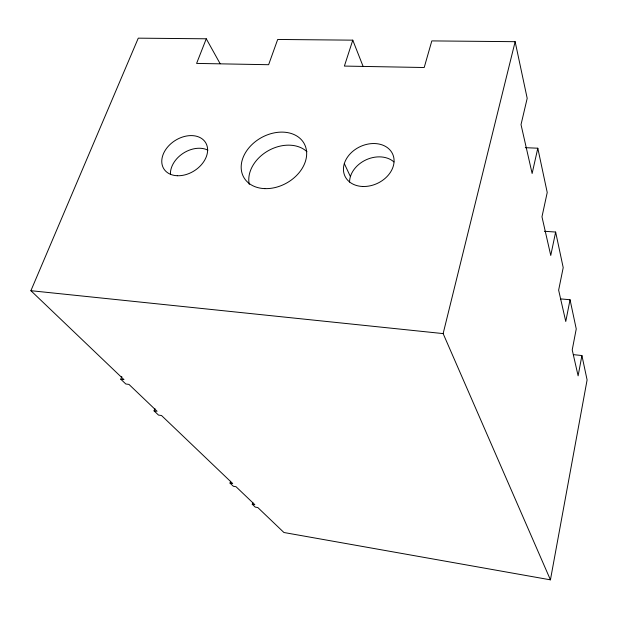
<?xml version="1.0" encoding="UTF-8"?>
<svg xmlns="http://www.w3.org/2000/svg" width="618" height="618" viewBox="0 0 618 618"><rect width="100%" height="100%" fill="white"/><g stroke="black" fill="none" stroke-linecap="round" stroke-linejoin="round"><path stroke-width="0.93" d="M252.793 502.449L252.244 504.249L255.249 507.108L257.822 507.548L283.932 532.507L550.429 579.838L587.1 379.923L581.917 355.543L573.481 354.647M581.917 355.543L578.116 375.821L572.222 349.912L576.246 328.923L570.043 299.738L560.456 298.88M570.043 299.738L565.764 321.484L558.641 290.151L563.207 267.609L555.644 232.051L544.388 231.279M555.644 232.051L550.754 255.45L541.971 216.794L547.224 192.492L537.807 148.212L525.3 147.679M537.807 148.212L532.129 173.48L521.02 124.612L527.193 98.324L515.142 41.684L431.82 40.904L424.203 67.517L344.388 66.08L352.778 40.162L277.691 39.459L268.621 64.712L196.601 63.415L206.273 38.795L138.27 38.161L30.9 290.692L123.994 379.661L120.811 379.236L121.816 376.54M550.429 579.838L443.137 333.596L515.142 41.684M252.244 504.249L254.832 504.69L236.006 486.698L233.334 486.258L230.027 483.114L230.607 481.283M230.027 483.114L232.716 483.554L161.522 415.52L158.509 415.087L154.06 410.862L154.909 408.49M30.9 290.692L443.137 333.596M154.06 410.862L157.103 411.294L128.969 384.411L125.802 383.987L120.811 379.236M206.273 38.795L220.139 63.693M344.319 163.569L350.406 176.586M352.778 40.162L363.029 66.211M249.293 184.396A34.029 25.794 -29.2 0 1 268.227 150.738A34.029 25.794 -29.2 0 1 306.968 151.719M170.444 174.43A24.264 17.798 -32.5 0 1 183.222 153.256A24.264 17.798 -32.5 0 1 207.895 150.151M349.556 182.086A25.84 20.124 -24.9 0 1 366.25 159.745A25.84 20.124 -24.9 0 1 393.936 161.924M177.281 175.736A24.658 17.907 -32.4 0 0 207.184 146.381A24.658 17.907 -32.4 0 0 169.618 144.89A24.658 17.907 -32.4 0 0 177.281 175.736M264.798 188.621A34.6 25.979 -29.2 0 0 305.725 147.215A34.6 25.979 -29.2 0 0 251.256 145.269A34.6 25.979 -29.2 0 0 264.798 188.621M362.666 186.481A26.288 20.294 -25 0 0 393.094 155.133A26.288 20.294 -25 0 0 350.522 153.442A26.288 20.294 -25 0 0 362.666 186.481"/></g></svg>
